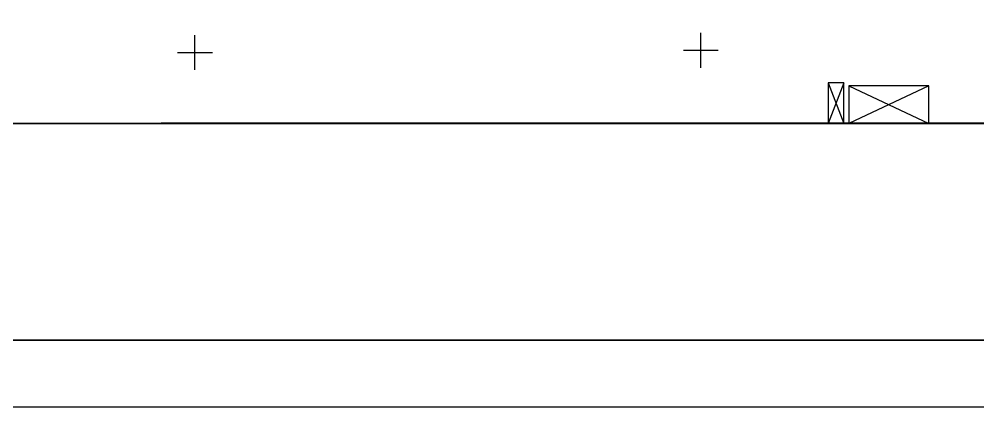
# Model space of a CAD drawing. Header units: millimetres. Extents: x -159023 to 210250, y 0 to 148500.
# Drawn here: x 77614 to 138800, y 0 to 24757 of the extents above; entities that cross this region are included whole.
import ezdxf

# ---------------------------------------------------------------- set-up
doc = ezdxf.new("R2010")
doc.units = ezdxf.units.MM
doc.layers.add('CONTROL_SIMPLIFIED', color=7, linetype='Continuous')

msp = doc.modelspace()

# ---------------------------------------------------------------- linework, layer by layer
at = {"layer": 'CONTROL_SIMPLIFIED'}
for p, q in [((121116, 21658, 0), (121116, 23880, 0)), ((88831, 21522, 0), (88831, 23745, 0)), ((120005, 22769, 0), (122227, 22769, 0)), ((87720, 22633, 0), (89943, 22633, 0)), ((130249, 20698, 0), (129249, 18098, 0)), ((129249, 20698, 0), (130249, 18098, 0)), ((135673, 20498, 0), (130573, 18098, 0)), ((130573, 20498, 0), (135673, 18098, 0)), ((15018, 18091, 0), (158217, 18091, 0))]:
    msp.add_line(p, q, dxfattribs=at)
for points in [[(0, 0), (210250, 0), (210250, 148500), (0, 148500)], [(7750, 144250), (177709, 144250), (177709, 4250), (7750, 4250)], [(7750, 4250), (182750, 4250), (182750, 144250), (7750, 144250)], [(129249, 18098), (130249, 18098), (130249, 20698), (129249, 20698)], [(130573, 18098), (135673, 18098), (135673, 20498), (130573, 20498)]]:
    msp.add_lwpolyline(points, close=True, dxfattribs=at)
msp.add_lwpolyline([(177709, 34891), (174102, 31176), (166232, 24031), (161030, 20030), (158282, 18136), (15015, 18098), (11256, 21946), (14335, 138426), (177709, 130187)], dxfattribs=at)

doc.saveas('drawing.dxf')
